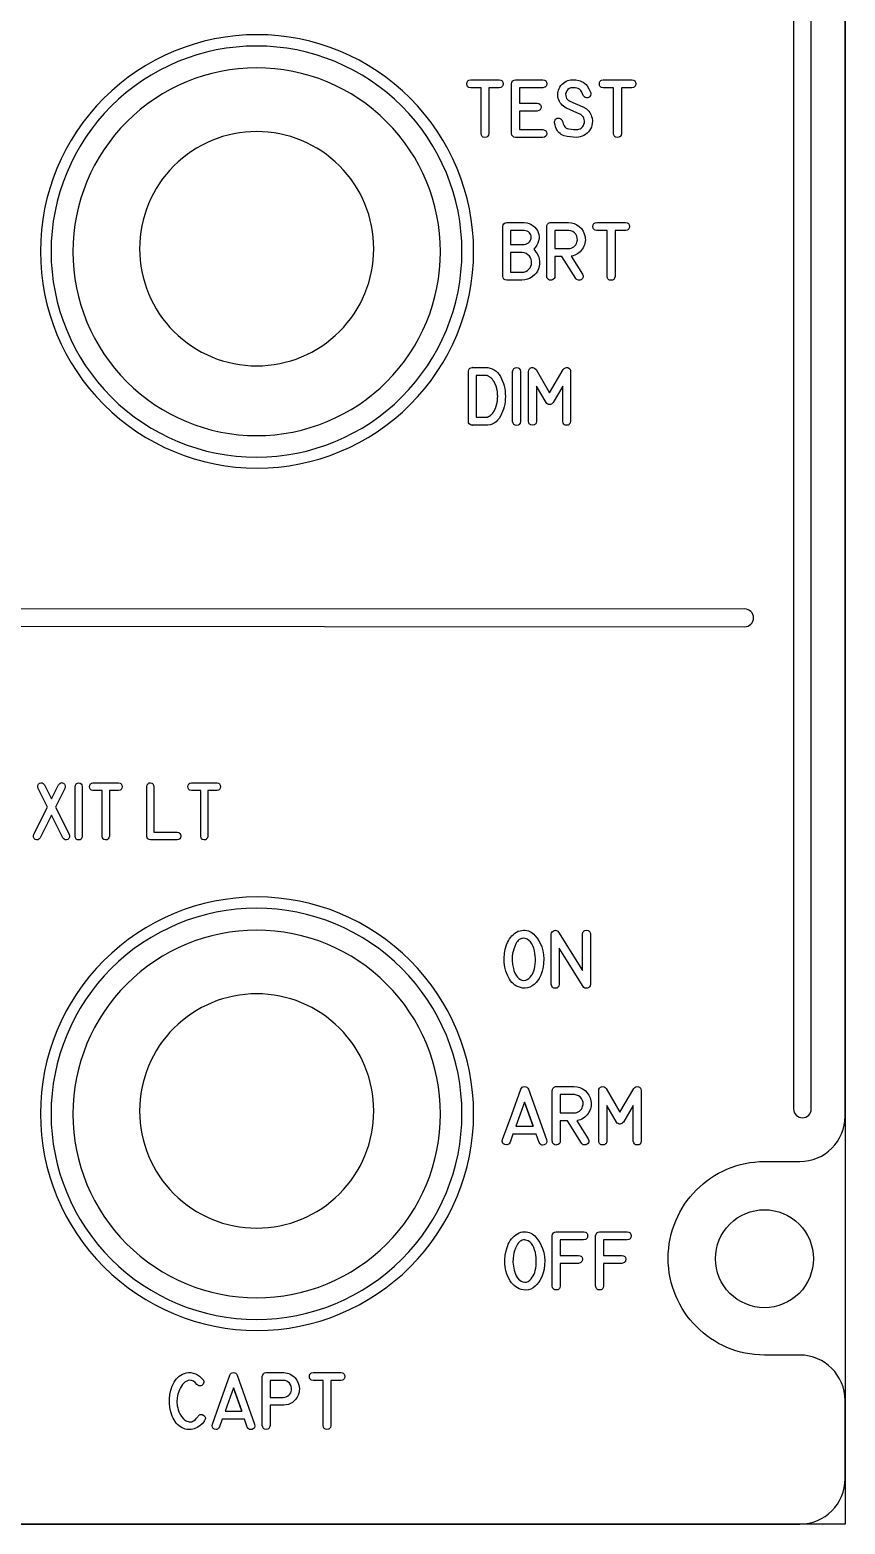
# Model space of a CAD drawing. Extents: x 27 to 704, y 10 to 614.
# Drawn here: x 484.8 to 526.3, y 9.6 to 85.5 of the extents above; entities that cross this region are included whole.
import ezdxf

# ---------------------------------------------------------------- set-up
doc = ezdxf.new("R2010")
doc.units = 0
for name, color, linetype in [('_BACKPANEL', 5, 'CONTINUOUS'), ('_ENGRAVING', 105, 'CONTINUOUS'), ('_TOPLAYER', 1, 'CONTINUOUS')]:
    doc.layers.add(name, color=color, linetype=linetype)

msp = doc.modelspace()

# ---------------------------------------------------------------- linework, layer by layer
at = {"layer": '_BACKPANEL'}
msp.add_lwpolyline([(526.256, 141.41), (526.256, 136.704), (526.256, 127.292), (526.256, 117.879), (526.256, 19.048), (526.256, 9.635), (203.984, 9.635), (203.984, 19.048), (203.984, 117.879), (203.984, 127.292), (203.984, 136.704), (203.984, 141.41)], close=True, dxfattribs=at)
for points in [[(496.356, 80.357, 0.414214), (490.406, 74.407, 0.414214), (496.356, 68.457, 0.414214), (502.306, 74.407, 0.414214)], [(496.356, 36.567, 0.414214), (490.406, 30.617, 0.414214), (496.356, 24.667, 0.414214), (502.306, 30.617, 0.414214)], [(522.157, 20.625, -0.414214), (519.669, 23.113, -0.414214), (522.157, 25.601, -0.414214), (524.645, 23.113, -0.414214)]]:
    msp.add_lwpolyline(points, format="xyb", close=True, dxfattribs=at)
at = {"layer": '_ENGRAVING'}
for points in [[(523.638, 120.21), (523.638, 30.72), (523.647, 30.629), (523.673, 30.545), (523.715, 30.468), (523.77, 30.402), (523.837, 30.347), (523.913, 30.306), (523.997, 30.28), (524.088, 30.27), (524.089, 30.27), (524.18, 30.28), (524.264, 30.306), (524.34, 30.347), (524.406, 30.402), (524.461, 30.469), (524.503, 30.545), (524.529, 30.629), (524.538, 30.72), (524.538, 120.21)], [(408.716, 55.251), (454.134, 55.247), (499.804, 55.224), (521.153, 55.21), (521.244, 55.219), (521.328, 55.245), (521.405, 55.287), (521.471, 55.342), (521.526, 55.409), (521.567, 55.485), (521.593, 55.57), (521.602, 55.661), (521.593, 55.751), (521.567, 55.835), (521.525, 55.912), (521.471, 55.978), (521.404, 56.033), (521.328, 56.074), (521.244, 56.101), (521.153, 56.11), (388.122, 56.106)]]:
    msp.add_lwpolyline(points, dxfattribs=at)
for points in [[(496.373, 85.276, 0.414214), (485.366, 74.27, 0.414214), (496.373, 63.263, 0.414214), (507.379, 74.27, 0.414214)], [(496.345, 84.701, 0.414214), (485.904, 74.259, 0.414214), (496.345, 63.818, 0.414214), (506.787, 74.259, 0.414214)], [(496.373, 41.485, 0.414214), (485.366, 30.479, 0.414214), (496.373, 19.473, 0.414214), (507.379, 30.479, 0.414214)], [(496.345, 40.91, 0.414214), (485.904, 30.469, 0.414214), (496.345, 20.027, 0.414214), (506.787, 30.469, 0.414214)]]:
    msp.add_lwpolyline(points, format="xyb", close=True, dxfattribs=at)
for points in [[(507.755, 80.256), (507.755, 82.58), (507.23, 82.58), (507.143, 82.599), (507.108, 82.616), (507.08, 82.638), (507.058, 82.666), (507.043, 82.699), (507.031, 82.781), (507.043, 82.863), (507.059, 82.896), (507.081, 82.924), (507.109, 82.947), (507.143, 82.964), (507.23, 82.983), (508.681, 82.983), (508.767, 82.965), (508.801, 82.947), (508.829, 82.925), (508.851, 82.897), (508.866, 82.864), (508.879, 82.781), (508.867, 82.698), (508.851, 82.665), (508.83, 82.638), (508.802, 82.615), (508.768, 82.598), (508.681, 82.58), (508.158, 82.58), (508.158, 80.256), (508.132, 80.168), (508.088, 80.105), (508.06, 80.083), (508.027, 80.067), (507.947, 80.056), (507.868, 80.07), (507.836, 80.086), (507.81, 80.108), (507.788, 80.136), (507.772, 80.17)], [(510.892, 82.584), (509.707, 82.584), (509.707, 81.803), (510.61, 81.803), (510.699, 81.779), (510.762, 81.737), (510.784, 81.709), (510.8, 81.677), (510.812, 81.599), (510.8, 81.521), (510.784, 81.489), (510.762, 81.462), (510.698, 81.42), (510.61, 81.397), (509.707, 81.397), (509.707, 80.458), (510.892, 80.458), (510.98, 80.434), (511.043, 80.392), (511.065, 80.365), (511.081, 80.333), (511.093, 80.256), (511.081, 80.179), (511.065, 80.148), (511.043, 80.12), (510.98, 80.079), (510.892, 80.056), (509.508, 80.056), (509.429, 80.077), (509.368, 80.118), (509.327, 80.179), (509.305, 80.259), (509.305, 82.783), (509.328, 82.866), (509.37, 82.927), (509.43, 82.966), (509.508, 82.983), (510.892, 82.983), (510.98, 82.965), (511.015, 82.948), (511.043, 82.925), (511.065, 82.897), (511.08, 82.864), (511.093, 82.782), (511.08, 82.701), (511.064, 82.668), (511.042, 82.64), (511.014, 82.618), (510.979, 82.602)], [(512.929, 81.614), (512.951, 81.604), (512.977, 81.591), (513, 81.578), (513.022, 81.565), (513.046, 81.551), (513.113, 81.502), (513.174, 81.449), (513.228, 81.392), (513.275, 81.33), (513.315, 81.263), (513.349, 81.192), (513.376, 81.116), (513.396, 81.037), (513.412, 80.906), (513.407, 80.772), (513.39, 80.677), (513.362, 80.585), (513.322, 80.497), (513.271, 80.413), (513.21, 80.335), (513.143, 80.266), (513.068, 80.207), (512.986, 80.158), (512.893, 80.115), (512.798, 80.085), (512.702, 80.066), (512.604, 80.06), (512.44, 80.066), (512.28, 80.082), (512.124, 80.108), (511.971, 80.145), (511.898, 80.171), (511.831, 80.206), (511.769, 80.249), (511.713, 80.302), (511.661, 80.363), (511.616, 80.433), (511.576, 80.513), (511.541, 80.601), (511.515, 80.698), (511.495, 80.798), (511.49, 80.848), (511.497, 80.895), (511.515, 80.939), (511.546, 80.979), (511.584, 81.013), (511.627, 81.034), (511.674, 81.043), (511.725, 81.039), (511.777, 81.022), (511.821, 80.993), (511.856, 80.952), (511.882, 80.899), (511.887, 80.886), (511.927, 80.747), (511.981, 80.639), (512.012, 80.596), (512.047, 80.562), (512.085, 80.535), (512.126, 80.516), (512.22, 80.49), (512.33, 80.473), (512.457, 80.463), (512.601, 80.462), (512.669, 80.466), (512.73, 80.478), (512.787, 80.499), (512.837, 80.528), (512.883, 80.565), (512.923, 80.61), (512.957, 80.663), (512.986, 80.725), (513.004, 80.784), (513.012, 80.844), (513.011, 80.906), (513, 80.969), (512.98, 81.029), (512.953, 81.085), (512.918, 81.135), (512.876, 81.179), (512.828, 81.214), (512.767, 81.247), (512.105, 81.537), (512.084, 81.548), (512.007, 81.593), (511.937, 81.643), (511.875, 81.697), (511.821, 81.756), (511.774, 81.819), (511.735, 81.887), (511.704, 81.959), (511.681, 82.036), (511.662, 82.126), (511.653, 82.214), (511.655, 82.299), (511.666, 82.383), (511.688, 82.464), (511.72, 82.542), (511.762, 82.618), (511.814, 82.692), (511.874, 82.761), (511.938, 82.82), (512.007, 82.87), (512.08, 82.91), (512.157, 82.942), (512.239, 82.965), (512.326, 82.979), (512.417, 82.983), (512.574, 82.979), (512.723, 82.951), (512.795, 82.933), (512.867, 82.905), (512.952, 82.859), (513.026, 82.805), (513.09, 82.743), (513.143, 82.673), (513.234, 82.52), (513.316, 82.354), (513.329, 82.317), (513.333, 82.25), (513.314, 82.19), (513.279, 82.136), (513.249, 82.11), (513.211, 82.088), (513.171, 82.076), (513.129, 82.072), (513.086, 82.078), (513.044, 82.093), (513.007, 82.117), (512.976, 82.15), (512.95, 82.193), (512.871, 82.362), (512.82, 82.441), (512.753, 82.506), (512.692, 82.539), (512.627, 82.563), (512.534, 82.579), (512.403, 82.583), (512.312, 82.572), (512.234, 82.54), (512.166, 82.489), (512.11, 82.417), (512.081, 82.364), (512.062, 82.307), (512.055, 82.247), (512.058, 82.184), (512.075, 82.109), (512.105, 82.043), (512.149, 81.986), (512.207, 81.938), (512.22, 81.929), (512.235, 81.92), (512.251, 81.913), (512.268, 81.906)], [(514.491, 80.256), (514.491, 82.58), (513.966, 82.58), (513.879, 82.599), (513.844, 82.616), (513.816, 82.638), (513.795, 82.666), (513.779, 82.699), (513.767, 82.781), (513.78, 82.863), (513.795, 82.896), (513.817, 82.924), (513.845, 82.947), (513.879, 82.964), (513.966, 82.983), (515.417, 82.983), (515.503, 82.965), (515.537, 82.947), (515.565, 82.925), (515.587, 82.897), (515.602, 82.864), (515.615, 82.781), (515.603, 82.698), (515.587, 82.665), (515.566, 82.638), (515.538, 82.615), (515.504, 82.598), (515.417, 82.58), (514.894, 82.58), (514.894, 80.256), (514.868, 80.168), (514.825, 80.105), (514.796, 80.083), (514.763, 80.067), (514.683, 80.056), (514.604, 80.07), (514.573, 80.086), (514.546, 80.108), (514.524, 80.136), (514.508, 80.17)], [(509.948, 75.738), (510.079, 75.719), (510.199, 75.685), (510.308, 75.637), (510.406, 75.573), (510.492, 75.498), (510.563, 75.417), (510.62, 75.328), (510.663, 75.231), (510.691, 75.13), (510.704, 75.025), (510.701, 74.917), (510.683, 74.805), (510.647, 74.695), (510.593, 74.589), (510.521, 74.487), (510.43, 74.391), (510.53, 74.272), (510.609, 74.149), (510.667, 74.021), (510.705, 73.889), (510.723, 73.756), (510.724, 73.628), (510.706, 73.504), (510.671, 73.385), (510.619, 73.272), (510.551, 73.168), (510.466, 73.073), (510.365, 72.987), (510.25, 72.914), (510.121, 72.859), (509.98, 72.822), (509.825, 72.802), (509.82, 72.802), (509.058, 72.802), (508.979, 72.824), (508.919, 72.864), (508.877, 72.924), (508.854, 73.002), (508.854, 75.534), (508.876, 75.614), (508.917, 75.674), (508.978, 75.716), (509.058, 75.738)], [(509.948, 75.331), (509.26, 75.331), (509.26, 74.624), (509.952, 74.624), (510.036, 74.639), (510.107, 74.666), (510.168, 74.703), (510.217, 74.752), (510.255, 74.808), (510.281, 74.866), (510.297, 74.926), (510.301, 74.988), (510.295, 75.049), (510.278, 75.108), (510.249, 75.164), (510.21, 75.217), (510.161, 75.263), (510.1, 75.297), (510.029, 75.32)], [(512.911, 73.113), (512.942, 73.036), (512.944, 72.964), (512.916, 72.899), (512.859, 72.841), (512.824, 72.821), (512.785, 72.808), (512.744, 72.804), (512.701, 72.808), (512.659, 72.819), (512.623, 72.838), (512.594, 72.864), (512.57, 72.897), (511.863, 74.014), (511.505, 74.014), (511.505, 73.004), (511.498, 72.946), (511.476, 72.897), (511.441, 72.856), (511.392, 72.825), (511.336, 72.805), (511.282, 72.802), (511.23, 72.816), (511.179, 72.845), (511.145, 72.877), (511.12, 72.914), (511.105, 72.957), (511.101, 73.004), (511.101, 75.537), (511.104, 75.577), (511.115, 75.614), (511.133, 75.648), (511.159, 75.679), (511.189, 75.705), (511.223, 75.723), (511.261, 75.734), (511.301, 75.738), (512.191, 75.738), (512.347, 75.725), (512.491, 75.687), (512.625, 75.623), (512.749, 75.534), (512.856, 75.425), (512.941, 75.302), (513.003, 75.166), (513.043, 75.015), (513.054, 74.932), (513.056, 74.85), (513.051, 74.769), (513.037, 74.69), (513.015, 74.611), (512.985, 74.535), (512.947, 74.459), (512.9, 74.386), (512.847, 74.316), (512.79, 74.253), (512.729, 74.198), (512.664, 74.15), (512.595, 74.109), (512.521, 74.075), (512.444, 74.049), (512.362, 74.029), (512.335, 74.025)], [(512.191, 74.416), (512.263, 74.422), (512.332, 74.439), (512.398, 74.466), (512.462, 74.505), (512.518, 74.553), (512.565, 74.608), (512.602, 74.669), (512.629, 74.737), (512.65, 74.845), (512.647, 74.948), (512.619, 75.045), (512.567, 75.137), (512.496, 75.216), (512.414, 75.275), (512.319, 75.314), (512.211, 75.334), (511.505, 75.334), (511.505, 74.416)], [(514.164, 73.003), (514.164, 75.334), (513.638, 75.334), (513.55, 75.352), (513.515, 75.369), (513.487, 75.392), (513.465, 75.42), (513.45, 75.453), (513.438, 75.535), (513.45, 75.617), (513.466, 75.651), (513.488, 75.679), (513.516, 75.701), (513.55, 75.719), (513.638, 75.738), (515.093, 75.738), (515.179, 75.719), (515.213, 75.702), (515.241, 75.679), (515.263, 75.651), (515.278, 75.618), (515.291, 75.535), (515.279, 75.452), (515.264, 75.419), (515.242, 75.391), (515.214, 75.369), (515.18, 75.352), (515.093, 75.334), (514.568, 75.334), (514.568, 73.003), (514.542, 72.914), (514.499, 72.851), (514.47, 72.829), (514.437, 72.814), (514.357, 72.802), (514.278, 72.816), (514.246, 72.832), (514.219, 72.854), (514.198, 72.882), (514.181, 72.916)], [(509.82, 73.208), (509.935, 73.222), (510.035, 73.252), (510.121, 73.3), (510.192, 73.366), (510.248, 73.441), (510.289, 73.521), (510.314, 73.605), (510.324, 73.693), (510.319, 73.782), (510.298, 73.868), (510.261, 73.951), (510.209, 74.031), (510.141, 74.102), (510.056, 74.157), (509.955, 74.197), (509.838, 74.221), (509.26, 74.221), (509.26, 73.208)], [(507.311, 68.375), (507.986, 68.375), (508.108, 68.368), (508.222, 68.346), (508.328, 68.31), (508.426, 68.26), (508.517, 68.196), (508.599, 68.117), (508.674, 68.024), (508.74, 67.916), (508.799, 67.8), (508.85, 67.681), (508.893, 67.559), (508.928, 67.435), (508.956, 67.307), (508.976, 67.177), (508.987, 67.043), (508.991, 66.907), (508.987, 66.771), (508.975, 66.638), (508.956, 66.507), (508.928, 66.38), (508.893, 66.255), (508.85, 66.133), (508.799, 66.014), (508.74, 65.898), (508.673, 65.791), (508.598, 65.698), (508.516, 65.619), (508.426, 65.554), (508.328, 65.504), (508.222, 65.468), (508.108, 65.447), (507.986, 65.44), (507.311, 65.44), (507.314, 65.44), (507.311, 65.44), (507.26, 65.448), (507.195, 65.474), (507.148, 65.515), (507.121, 65.571), (507.112, 65.643), (507.111, 65.643), (507.112, 68.174), (507.111, 68.186), (507.128, 68.259), (507.173, 68.32), (507.237, 68.361), (507.313, 68.375)], [(509.764, 65.637), (509.739, 65.549), (509.697, 65.486), (509.669, 65.464), (509.637, 65.448), (509.56, 65.436), (509.482, 65.449), (509.45, 65.465), (509.422, 65.487), (509.381, 65.549), (509.357, 65.637), (509.357, 68.171), (509.381, 68.26), (509.422, 68.323), (509.45, 68.345), (509.482, 68.361), (509.56, 68.374), (509.637, 68.362), (509.669, 68.346), (509.697, 68.324), (509.739, 68.26), (509.764, 68.171)], [(512.308, 65.64), (512.283, 65.552), (512.241, 65.49), (512.214, 65.468), (512.182, 65.452), (512.105, 65.44), (512.028, 65.453), (511.996, 65.469), (511.969, 65.491), (511.928, 65.553), (511.904, 65.64), (511.904, 67.43), (511.412, 66.589), (511.372, 66.547), (511.329, 66.517), (511.284, 66.498), (511.237, 66.49), (511.189, 66.495), (511.145, 66.513), (511.103, 66.544), (511.064, 66.589), (510.575, 67.426), (510.576, 65.64), (510.555, 65.553), (510.537, 65.519), (510.513, 65.491), (510.485, 65.469), (510.451, 65.454), (510.369, 65.442), (510.288, 65.454), (510.255, 65.47), (510.228, 65.492), (510.205, 65.52), (510.189, 65.554), (510.171, 65.64), (510.171, 68.171), (510.184, 68.246), (510.213, 68.303), (510.257, 68.344), (510.316, 68.369), (510.38, 68.375), (510.44, 68.362), (510.496, 68.329), (510.548, 68.278), (511.237, 67.092), (511.934, 68.278), (511.985, 68.329), (512.041, 68.362), (512.1, 68.375), (512.164, 68.368), (512.222, 68.343), (512.265, 68.302), (512.294, 68.245), (512.308, 68.171)], [(507.986, 65.844), (507.992, 65.844), (507.999, 65.844), (508.004, 65.844), (508.011, 65.845), (508.017, 65.846), (508.025, 65.847), (508.031, 65.847), (508.038, 65.848), (508.044, 65.849), (508.051, 65.849), (508.062, 65.852), (508.068, 65.854), (508.075, 65.858), (508.082, 65.859), (508.09, 65.861), (508.095, 65.862), (508.103, 65.865), (508.115, 65.871), (508.13, 65.877), (508.136, 65.879), (508.143, 65.882), (508.154, 65.89), (508.168, 65.897), (508.174, 65.9), (508.181, 65.905), (508.194, 65.914), (508.201, 65.918), (508.209, 65.923), (508.214, 65.927), (508.222, 65.933), (508.227, 65.936), (508.234, 65.941), (508.249, 65.953), (508.26, 65.964), (508.266, 65.97), (508.273, 65.977), (508.279, 65.983), (508.286, 65.99), (508.299, 66.001), (508.305, 66.007), (508.312, 66.014), (508.318, 66.021), (508.325, 66.029), (508.336, 66.043), (508.349, 66.059), (508.361, 66.074), (508.366, 66.082), (508.373, 66.09), (508.378, 66.099), (508.385, 66.107), (508.39, 66.117), (508.396, 66.126), (508.408, 66.143), (508.413, 66.153), (508.419, 66.162), (508.424, 66.171), (508.431, 66.181), (508.439, 66.199), (508.444, 66.209), (508.451, 66.221), (508.456, 66.23), (508.462, 66.241), (508.466, 66.251), (508.471, 66.262), (508.481, 66.284), (508.491, 66.307), (508.495, 66.317), (508.5, 66.33), (508.503, 66.341), (508.508, 66.354), (508.515, 66.377), (508.519, 66.388), (508.524, 66.401), (508.531, 66.426), (508.54, 66.45), (508.542, 66.462), (508.545, 66.476), (508.548, 66.488), (508.553, 66.502), (508.555, 66.512), (508.558, 66.526), (508.563, 66.553), (508.565, 66.565), (508.568, 66.579), (508.57, 66.591), (508.573, 66.605), (508.577, 66.632), (508.579, 66.645), (508.583, 66.659), (508.586, 66.687), (508.586, 66.699), (508.588, 66.714), (508.591, 66.741), (508.593, 66.768), (508.594, 66.797), (508.596, 66.824), (508.596, 66.838), (508.598, 66.853), (508.599, 66.865), (508.6, 66.88), (508.6, 66.893), (508.6, 66.907), (508.6, 66.921), (508.6, 66.934), (508.599, 66.948), (508.598, 66.963), (508.598, 66.976), (508.598, 66.99), (508.596, 67.019), (508.594, 67.045), (508.591, 67.075), (508.59, 67.101), (508.587, 67.128), (508.585, 67.141), (508.584, 67.155), (508.578, 67.182), (508.576, 67.195), (508.574, 67.208), (508.57, 67.235), (508.565, 67.263), (508.558, 67.289), (508.554, 67.313), (508.55, 67.325), (508.547, 67.339), (508.543, 67.351), (508.54, 67.364), (508.533, 67.389), (508.525, 67.413), (508.52, 67.424), (508.517, 67.436), (508.508, 67.461), (508.5, 67.483), (508.495, 67.494), (508.491, 67.506), (508.485, 67.516), (508.481, 67.528), (508.471, 67.549), (508.462, 67.569), (508.452, 67.591), (508.447, 67.6), (508.442, 67.61), (508.431, 67.63), (508.419, 67.648), (508.413, 67.658), (508.408, 67.667), (508.396, 67.684), (508.391, 67.693), (508.386, 67.701), (508.362, 67.734), (508.339, 67.766), (508.313, 67.794), (508.287, 67.822), (508.263, 67.846), (508.236, 67.868), (508.209, 67.889), (508.181, 67.908), (508.156, 67.923), (508.13, 67.936), (508.103, 67.946), (508.075, 67.956), (508.062, 67.96), (508.051, 67.965), (508.025, 67.969), (507.999, 67.971), (507.992, 67.971), (507.986, 67.971), (507.513, 67.971), (507.513, 65.844)], [(485.027, 44.679), (485.72, 46.052), (485.247, 46.989), (485.226, 47.075), (485.231, 47.149), (485.262, 47.211), (485.318, 47.26), (485.385, 47.287), (485.417, 47.289), (485.449, 47.284), (485.508, 47.249), (485.564, 47.183), (485.925, 46.461), (486.289, 47.183), (486.345, 47.249), (486.404, 47.284), (486.435, 47.29), (486.467, 47.288), (486.534, 47.261), (486.59, 47.212), (486.62, 47.15), (486.625, 47.075), (486.605, 46.987), (486.134, 46.052), (486.826, 44.679), (486.847, 44.592), (486.842, 44.518), (486.811, 44.456), (486.754, 44.407), (486.686, 44.379), (486.654, 44.378), (486.623, 44.384), (486.565, 44.419), (486.512, 44.487), (485.925, 45.643), (485.345, 44.487), (485.287, 44.421), (485.227, 44.386), (485.195, 44.38), (485.163, 44.382), (485.096, 44.409), (485.04, 44.457), (485.01, 44.518), (485.005, 44.592)], [(487.493, 44.577), (487.471, 44.49), (487.434, 44.428), (487.38, 44.39), (487.311, 44.378), (487.241, 44.391), (487.188, 44.428), (487.151, 44.491), (487.129, 44.577), (487.129, 47.084), (487.151, 47.171), (487.188, 47.234), (487.241, 47.271), (487.311, 47.284), (487.38, 47.272), (487.434, 47.234), (487.471, 47.172), (487.493, 47.084)], [(488.507, 44.58), (488.507, 46.885), (488.036, 46.885), (487.958, 46.903), (487.927, 46.92), (487.902, 46.943), (487.869, 47.003), (487.858, 47.084), (487.869, 47.166), (487.903, 47.226), (487.958, 47.266), (488.036, 47.285), (489.337, 47.285), (489.414, 47.266), (489.445, 47.249), (489.469, 47.227), (489.503, 47.166), (489.514, 47.084), (489.503, 47.002), (489.47, 46.942), (489.445, 46.92), (489.415, 46.903), (489.337, 46.885), (488.868, 46.885), (488.868, 44.58), (488.845, 44.492), (488.806, 44.43), (488.78, 44.408), (488.751, 44.393), (488.679, 44.382), (488.608, 44.395), (488.58, 44.411), (488.556, 44.433), (488.522, 44.494)], [(490.953, 44.38), (490.883, 44.397), (490.829, 44.435), (490.792, 44.495), (490.771, 44.577), (490.771, 47.084), (490.793, 47.173), (490.832, 47.236), (490.857, 47.258), (490.887, 47.273), (490.958, 47.284), (491.029, 47.27), (491.058, 47.254), (491.082, 47.232), (491.116, 47.17), (491.133, 47.084), (491.133, 44.776), (492.315, 44.777), (492.395, 44.756), (492.451, 44.715), (492.484, 44.654), (492.495, 44.574), (492.483, 44.494), (492.449, 44.435), (492.392, 44.397), (492.314, 44.38)], [(493.509, 44.58), (493.509, 46.885), (493.039, 46.885), (492.96, 46.903), (492.93, 46.92), (492.904, 46.943), (492.871, 47.003), (492.86, 47.084), (492.872, 47.166), (492.905, 47.226), (492.961, 47.266), (493.039, 47.285), (494.339, 47.285), (494.417, 47.266), (494.447, 47.249), (494.472, 47.227), (494.505, 47.166), (494.517, 47.084), (494.506, 47.002), (494.473, 46.942), (494.448, 46.92), (494.417, 46.903), (494.339, 46.885), (493.87, 46.885), (493.87, 44.58), (493.847, 44.492), (493.808, 44.43), (493.783, 44.408), (493.753, 44.393), (493.681, 44.382), (493.611, 44.395), (493.582, 44.411), (493.558, 44.433), (493.525, 44.494)], [(510.837, 38.949), (510.892, 38.748), (510.928, 38.543), (510.942, 38.335), (510.937, 38.122), (510.91, 37.913), (510.862, 37.712), (510.792, 37.521), (510.701, 37.34), (510.631, 37.234), (510.55, 37.136), (510.457, 37.047), (510.352, 36.966), (510.238, 36.901), (510.119, 36.862), (509.994, 36.847), (509.863, 36.858), (509.757, 36.882), (509.658, 36.915), (509.565, 36.957), (509.478, 37.01), (509.398, 37.071), (509.324, 37.142), (509.256, 37.222), (509.195, 37.312), (509.092, 37.507), (509.013, 37.712), (508.959, 37.928), (508.93, 38.155), (508.925, 38.385), (508.944, 38.613), (508.988, 38.837), (509.055, 39.059), (509.098, 39.165), (509.146, 39.264), (509.201, 39.355), (509.261, 39.439), (509.328, 39.515), (509.4, 39.584), (509.478, 39.645), (509.562, 39.699), (509.648, 39.742), (509.736, 39.772), (509.826, 39.79), (509.917, 39.797), (510.004, 39.792), (510.086, 39.78), (510.165, 39.759), (510.239, 39.73), (510.309, 39.692), (510.375, 39.646), (510.437, 39.592), (510.496, 39.53), (510.601, 39.393), (510.693, 39.251), (510.772, 39.103)], [(513.309, 37.049), (513.3, 36.98), (513.273, 36.926), (513.227, 36.884), (513.163, 36.857), (513.094, 36.847), (513.034, 36.858), (512.981, 36.89), (512.937, 36.943), (511.728, 38.88), (511.728, 37.049), (511.704, 36.961), (511.662, 36.898), (511.634, 36.876), (511.602, 36.86), (511.525, 36.848), (511.448, 36.86), (511.416, 36.876), (511.388, 36.898), (511.347, 36.961), (511.323, 37.049), (511.323, 39.589), (511.34, 39.658), (511.372, 39.713), (511.417, 39.756), (511.476, 39.786), (511.539, 39.799), (511.597, 39.788), (511.649, 39.754), (511.695, 39.697), (512.904, 37.757), (512.904, 39.589), (512.927, 39.679), (512.946, 39.714), (512.97, 39.743), (512.998, 39.765), (513.032, 39.781), (513.113, 39.793), (513.193, 39.779), (513.226, 39.763), (513.253, 39.741), (513.275, 39.712), (513.292, 39.678), (513.309, 39.589)], [(509.929, 39.388), (509.865, 39.384), (509.805, 39.37), (509.748, 39.348), (509.696, 39.317), (509.648, 39.277), (509.604, 39.228), (509.564, 39.17), (509.528, 39.103), (509.417, 38.839), (509.381, 38.723), (509.356, 38.617), (509.338, 38.455), (509.336, 38.262), (509.355, 38.054), (509.397, 37.85), (509.427, 37.75), (509.463, 37.656), (509.506, 37.567), (509.556, 37.483), (509.614, 37.408), (509.679, 37.347), (509.753, 37.3), (509.835, 37.266), (509.933, 37.248), (510.023, 37.255), (510.106, 37.287), (510.183, 37.346), (510.251, 37.419), (510.311, 37.494), (510.362, 37.571), (510.404, 37.65), (510.439, 37.74), (510.468, 37.842), (510.491, 37.957), (510.508, 38.085), (510.518, 38.219), (510.519, 38.354), (510.511, 38.488), (510.495, 38.622), (510.47, 38.753), (510.434, 38.877), (510.389, 38.995), (510.335, 39.105), (510.269, 39.203), (510.19, 39.281), (510.099, 39.34), (509.995, 39.379)], [(508.849, 29.168), (509.313, 30.445), (509.779, 31.722), (509.809, 31.78), (509.85, 31.821), (509.904, 31.847), (509.969, 31.856), (510.034, 31.848), (510.088, 31.823), (510.13, 31.781), (510.16, 31.722), (511.089, 29.161), (511.097, 29.067), (511.079, 28.992), (511.06, 28.962), (511.035, 28.936), (510.964, 28.897), (510.885, 28.882), (510.849, 28.886), (510.815, 28.898), (510.755, 28.943), (510.705, 29.019), (510.556, 29.433), (509.375, 29.433), (509.23, 29.029), (509.178, 28.953), (509.149, 28.926), (509.117, 28.907), (509.083, 28.896), (509.047, 28.893), (508.966, 28.909), (508.895, 28.949), (508.869, 28.975), (508.851, 29.005), (508.84, 29.04), (508.836, 29.078)], [(513.204, 29.203), (513.236, 29.124), (513.238, 29.052), (513.21, 28.986), (513.152, 28.927), (513.116, 28.907), (513.077, 28.894), (513.036, 28.89), (512.992, 28.894), (512.95, 28.905), (512.913, 28.924), (512.883, 28.95), (512.859, 28.984), (512.145, 30.112), (511.783, 30.112), (511.783, 29.092), (511.776, 29.034), (511.754, 28.984), (511.718, 28.943), (511.668, 28.911), (511.612, 28.891), (511.557, 28.888), (511.505, 28.901), (511.454, 28.932), (511.419, 28.964), (511.394, 29.001), (511.379, 29.044), (511.374, 29.092), (511.374, 31.653), (511.378, 31.693), (511.389, 31.731), (511.407, 31.765), (511.433, 31.796), (511.464, 31.822), (511.498, 31.841), (511.536, 31.852), (511.577, 31.856), (512.477, 31.856), (512.634, 31.843), (512.78, 31.804), (512.916, 31.739), (513.04, 31.649), (513.149, 31.539), (513.234, 31.415), (513.297, 31.277), (513.337, 31.125), (513.349, 31.041), (513.351, 30.958), (513.346, 30.876), (513.332, 30.796), (513.31, 30.717), (513.279, 30.639), (513.24, 30.563), (513.193, 30.488), (513.14, 30.418), (513.082, 30.355), (513.021, 30.299), (512.955, 30.25), (512.885, 30.209), (512.81, 30.175), (512.732, 30.148), (512.649, 30.128), (512.622, 30.124)], [(512.477, 30.52), (512.549, 30.525), (512.619, 30.542), (512.686, 30.57), (512.75, 30.609), (512.807, 30.658), (512.855, 30.713), (512.892, 30.775), (512.919, 30.844), (512.94, 30.953), (512.937, 31.057), (512.909, 31.155), (512.856, 31.248), (512.785, 31.328), (512.701, 31.388), (512.605, 31.427), (512.497, 31.447), (511.783, 31.447), (511.783, 30.52)], [(515.896, 29.091), (515.872, 29.002), (515.829, 28.939), (515.801, 28.917), (515.769, 28.901), (515.691, 28.889), (515.614, 28.902), (515.581, 28.918), (515.554, 28.94), (515.512, 29.003), (515.488, 29.091), (515.488, 30.901), (514.991, 30.05), (514.95, 30.008), (514.906, 29.977), (514.861, 29.958), (514.813, 29.95), (514.766, 29.955), (514.721, 29.973), (514.678, 30.005), (514.639, 30.05), (514.145, 30.896), (514.146, 29.091), (514.124, 29.003), (514.106, 28.968), (514.082, 28.94), (514.053, 28.918), (514.02, 28.903), (513.937, 28.89), (513.854, 28.903), (513.821, 28.919), (513.793, 28.941), (513.771, 28.969), (513.754, 29.003), (513.736, 29.091), (513.736, 31.65), (513.749, 31.725), (513.778, 31.783), (513.823, 31.824), (513.882, 31.849), (513.947, 31.855), (514.008, 31.842), (514.065, 31.809), (514.117, 31.757), (514.814, 30.559), (515.518, 31.757), (515.57, 31.809), (515.626, 31.842), (515.686, 31.855), (515.751, 31.848), (515.81, 31.823), (515.853, 31.782), (515.882, 31.724), (515.896, 31.65)], [(510.408, 29.84), (509.967, 31.057), (509.524, 29.84)], [(509.967, 31.057), (510.408, 29.84)], [(510.882, 23.63), (510.938, 23.428), (510.974, 23.222), (510.989, 23.013), (510.983, 22.8), (510.956, 22.589), (510.907, 22.389), (510.838, 22.197), (510.747, 22.015), (510.677, 21.909), (510.595, 21.811), (510.501, 21.721), (510.396, 21.64), (510.282, 21.575), (510.162, 21.535), (510.037, 21.521), (509.906, 21.531), (509.799, 21.555), (509.7, 21.589), (509.606, 21.631), (509.52, 21.684), (509.439, 21.745), (509.365, 21.817), (509.297, 21.897), (509.236, 21.987), (509.132, 22.182), (509.053, 22.388), (508.999, 22.605), (508.97, 22.832), (508.965, 23.063), (508.984, 23.292), (509.028, 23.517), (509.095, 23.739), (509.138, 23.846), (509.187, 23.945), (509.242, 24.036), (509.302, 24.12), (509.369, 24.197), (509.441, 24.266), (509.52, 24.327), (509.604, 24.381), (509.69, 24.424), (509.778, 24.455), (509.868, 24.473), (509.96, 24.479), (510.047, 24.475), (510.13, 24.463), (510.208, 24.442), (510.283, 24.413), (510.353, 24.375), (510.42, 24.329), (510.482, 24.274), (510.54, 24.212), (510.646, 24.075), (510.738, 23.932), (510.817, 23.784)], [(511.37, 21.729), (511.37, 24.275), (511.393, 24.359), (511.434, 24.421), (511.495, 24.461), (511.575, 24.479), (512.972, 24.479), (513.06, 24.461), (513.094, 24.443), (513.122, 24.42), (513.144, 24.392), (513.16, 24.359), (513.172, 24.275), (513.16, 24.192), (513.144, 24.159), (513.122, 24.131), (513.093, 24.108), (513.058, 24.091), (512.969, 24.074), (511.776, 24.074), (511.776, 23.285), (512.706, 23.285), (512.794, 23.267), (512.828, 23.25), (512.856, 23.229), (512.879, 23.202), (512.895, 23.17), (512.908, 23.09), (512.897, 23.009), (512.881, 22.976), (512.859, 22.947), (512.831, 22.923), (512.796, 22.904), (512.706, 22.879), (511.776, 22.879), (511.776, 21.729), (511.758, 21.642), (511.741, 21.607), (511.72, 21.579), (511.692, 21.557), (511.66, 21.541), (511.58, 21.527), (511.499, 21.539), (511.466, 21.554), (511.437, 21.576), (511.413, 21.605), (511.394, 21.64)], [(513.576, 21.729), (513.576, 24.275), (513.599, 24.359), (513.641, 24.421), (513.701, 24.461), (513.781, 24.479), (515.178, 24.479), (515.266, 24.461), (515.3, 24.443), (515.329, 24.42), (515.351, 24.392), (515.366, 24.359), (515.379, 24.275), (515.366, 24.192), (515.35, 24.159), (515.328, 24.131), (515.299, 24.108), (515.264, 24.091), (515.175, 24.074), (513.982, 24.074), (513.982, 23.285), (514.913, 23.285), (515, 23.267), (515.034, 23.25), (515.063, 23.229), (515.085, 23.202), (515.101, 23.17), (515.115, 23.09), (515.103, 23.009), (515.088, 22.976), (515.066, 22.947), (515.037, 22.923), (515.002, 22.904), (514.913, 22.879), (513.982, 22.879), (513.982, 21.729), (513.964, 21.642), (513.948, 21.607), (513.926, 21.579), (513.899, 21.557), (513.867, 21.541), (513.786, 21.527), (513.705, 21.539), (513.672, 21.554), (513.643, 21.576), (513.62, 21.605), (513.6, 21.64)], [(509.972, 24.07), (509.908, 24.065), (509.847, 24.052), (509.791, 24.029), (509.739, 23.998), (509.69, 23.958), (509.646, 23.909), (509.606, 23.851), (509.57, 23.784), (509.508, 23.646), (509.459, 23.519), (509.422, 23.402), (509.398, 23.296), (509.379, 23.133), (509.377, 22.94), (509.396, 22.732), (509.438, 22.526), (509.468, 22.427), (509.505, 22.332), (509.548, 22.243), (509.598, 22.158), (509.656, 22.083), (509.722, 22.022), (509.796, 21.975), (509.878, 21.941), (509.976, 21.922), (510.066, 21.929), (510.15, 21.962), (510.227, 22.021), (510.295, 22.094), (510.355, 22.169), (510.406, 22.247), (510.448, 22.326), (510.483, 22.416), (510.512, 22.518), (510.536, 22.634), (510.553, 22.762), (510.562, 22.897), (510.564, 23.032), (510.556, 23.167), (510.54, 23.301), (510.514, 23.432), (510.479, 23.557), (510.434, 23.675), (510.379, 23.786), (510.313, 23.884), (510.234, 23.963), (510.142, 24.022), (510.038, 24.061)], [(493.705, 14.891), (493.692, 14.873), (493.686, 14.863), (493.68, 14.854), (493.578, 14.733), (493.46, 14.631), (493.328, 14.547), (493.181, 14.482), (493.104, 14.458), (493.028, 14.443), (492.951, 14.436), (492.875, 14.437), (492.799, 14.446), (492.724, 14.463), (492.648, 14.489), (492.573, 14.522), (492.489, 14.57), (492.411, 14.626), (492.338, 14.689), (492.271, 14.76), (492.21, 14.839), (492.155, 14.926), (492.106, 15.02), (492.062, 15.121), (491.992, 15.335), (491.946, 15.552), (491.922, 15.774), (491.922, 16), (491.945, 16.223), (491.993, 16.437), (492.063, 16.642), (492.158, 16.837), (492.214, 16.928), (492.276, 17.01), (492.345, 17.083), (492.419, 17.147), (492.499, 17.202), (492.585, 17.249), (492.678, 17.286), (492.776, 17.315), (492.892, 17.332), (493.008, 17.331), (493.124, 17.309), (493.24, 17.269), (493.351, 17.213), (493.451, 17.147), (493.541, 17.071), (493.62, 16.985), (493.627, 16.975), (493.653, 16.932), (493.666, 16.887), (493.666, 16.839), (493.654, 16.79), (493.631, 16.744), (493.601, 16.707), (493.562, 16.681), (493.516, 16.663), (493.464, 16.657), (493.414, 16.665), (493.366, 16.689), (493.319, 16.728), (493.227, 16.824), (493.137, 16.891), (493.048, 16.93), (492.962, 16.94), (492.878, 16.928), (492.799, 16.9), (492.724, 16.856), (492.654, 16.796), (492.589, 16.723), (492.529, 16.641), (492.476, 16.55), (492.428, 16.448), (492.355, 16.243), (492.331, 16.145), (492.317, 16.051), (492.305, 15.844), (492.322, 15.637), (492.341, 15.534), (492.368, 15.434), (492.403, 15.338), (492.447, 15.244), (492.536, 15.098), (492.635, 14.982), (492.689, 14.936), (492.745, 14.897), (492.805, 14.865), (492.867, 14.841), (492.93, 14.827), (492.992, 14.826), (493.055, 14.838), (493.117, 14.862), (493.178, 14.899), (493.24, 14.949), (493.3, 15.012), (493.361, 15.088), (493.387, 15.124), (493.453, 15.181), (493.487, 15.197), (493.521, 15.205), (493.556, 15.205), (493.591, 15.196), (493.663, 15.155), (493.72, 15.094), (493.737, 15.063), (493.746, 15.03), (493.747, 14.997), (493.741, 14.963)], [(494.102, 14.712), (494.546, 15.957), (494.992, 17.203), (495.02, 17.259), (495.06, 17.3), (495.111, 17.324), (495.174, 17.333), (495.236, 17.325), (495.287, 17.301), (495.328, 17.26), (495.357, 17.203), (496.246, 14.705), (496.254, 14.614), (496.237, 14.541), (496.219, 14.511), (496.194, 14.485), (496.126, 14.447), (496.051, 14.433), (496.016, 14.437), (495.984, 14.448), (495.926, 14.492), (495.878, 14.566), (495.735, 14.97), (494.605, 14.97), (494.466, 14.576), (494.417, 14.502), (494.359, 14.458), (494.326, 14.447), (494.291, 14.444), (494.214, 14.459), (494.146, 14.498), (494.121, 14.524), (494.104, 14.553), (494.089, 14.624)], [(497.707, 17.333), (497.733, 17.333), (497.82, 17.323), (497.904, 17.306), (497.984, 17.282), (498.06, 17.251), (498.193, 17.171), (498.252, 17.123), (498.305, 17.07), (498.397, 16.946), (498.467, 16.8), (498.511, 16.644), (498.526, 16.49), (498.521, 16.414), (498.51, 16.338), (498.464, 16.188), (498.409, 16.077), (498.342, 15.978), (498.263, 15.892), (498.173, 15.819), (498.073, 15.759), (497.966, 15.715), (497.853, 15.685), (497.733, 15.67), (497.707, 15.668), (497.033, 15.668), (497.033, 14.638), (497.011, 14.551), (496.971, 14.489), (496.944, 14.467), (496.913, 14.451), (496.836, 14.439), (496.759, 14.451), (496.728, 14.467), (496.701, 14.489), (496.661, 14.551), (496.64, 14.638), (496.64, 17.135), (496.659, 17.213), (496.696, 17.272), (496.751, 17.312), (496.823, 17.333), (496.836, 17.333)], [(497.707, 16.934), (497.033, 16.934), (497.033, 16.068), (497.707, 16.068), (497.783, 16.075), (497.856, 16.095), (497.923, 16.129), (497.986, 16.176), (498.04, 16.233), (498.082, 16.296), (498.112, 16.367), (498.128, 16.444), (498.131, 16.539), (498.115, 16.627), (498.08, 16.71), (498.026, 16.787), (497.958, 16.851), (497.882, 16.898), (497.798, 16.925)], [(499.736, 14.637), (499.736, 16.934), (499.227, 16.934), (499.142, 16.953), (499.109, 16.97), (499.081, 16.992), (499.06, 17.019), (499.045, 17.052), (499.033, 17.133), (499.046, 17.214), (499.061, 17.247), (499.082, 17.274), (499.109, 17.297), (499.142, 17.314), (499.227, 17.333), (500.634, 17.333), (500.718, 17.315), (500.751, 17.298), (500.778, 17.275), (500.799, 17.248), (500.814, 17.215), (500.827, 17.133), (500.815, 17.051), (500.8, 17.019), (500.779, 16.991), (500.752, 16.969), (500.719, 16.952), (500.634, 16.934), (500.127, 16.934), (500.127, 14.637), (500.102, 14.549), (500.06, 14.487), (500.032, 14.465), (500, 14.45), (499.922, 14.439), (499.846, 14.452), (499.815, 14.468), (499.789, 14.49), (499.753, 14.551)], [(495.594, 15.367), (495.172, 16.554), (494.748, 15.367)], [(495.172, 16.554), (495.594, 15.367)]]:
    msp.add_lwpolyline(points, close=True, dxfattribs=at)
at = {"layer": '_TOPLAYER'}
msp.add_lwpolyline([(438.223, 9.635), (523.948, 9.635), (524.184, 9.647), (524.414, 9.682), (524.635, 9.739), (524.847, 9.817), (525.048, 9.914), (525.239, 10.03), (525.416, 10.162), (525.58, 10.311), (525.729, 10.475), (525.862, 10.653), (525.978, 10.843), (526.075, 11.045), (526.152, 11.257), (526.209, 11.478), (526.244, 11.707), (526.256, 11.943), (526.256, 15.923), (526.243, 16.157), (526.207, 16.385), (526.149, 16.604), (526.071, 16.814), (525.974, 17.015), (525.859, 17.203), (525.727, 17.38), (525.579, 17.542), (525.417, 17.691), (525.241, 17.823), (525.052, 17.938), (524.852, 18.035), (524.641, 18.113), (524.422, 18.171), (524.194, 18.207), (523.96, 18.22), (522.154, 18.22), (521.903, 18.227), (521.654, 18.246), (521.41, 18.277), (521.169, 18.321), (520.933, 18.376), (520.701, 18.442), (520.473, 18.52), (520.251, 18.609), (520.035, 18.707), (519.824, 18.816), (519.619, 18.935), (519.421, 19.063), (519.229, 19.201), (519.045, 19.347), (518.867, 19.502), (518.698, 19.665), (518.536, 19.836), (518.382, 20.014), (518.237, 20.2), (518.101, 20.393), (517.973, 20.593), (517.856, 20.798), (517.748, 21.01), (517.65, 21.228), (517.562, 21.45), (517.485, 21.678), (517.42, 21.911), (517.365, 22.148), (517.322, 22.389), (517.291, 22.634), (517.272, 22.883), (517.266, 23.134), (517.272, 23.386), (517.291, 23.634), (517.322, 23.879), (517.365, 24.121), (517.42, 24.358), (517.485, 24.59), (517.562, 24.818), (517.65, 25.041), (517.748, 25.259), (517.856, 25.47), (517.973, 25.676), (518.101, 25.876), (518.237, 26.069), (518.382, 26.254), (518.536, 26.433), (518.698, 26.604), (518.867, 26.767), (519.045, 26.922), (519.229, 27.068), (519.421, 27.206), (519.619, 27.334), (519.824, 27.453), (520.035, 27.562), (520.251, 27.661), (520.473, 27.749), (520.701, 27.827), (520.933, 27.894), (521.169, 27.949), (521.41, 27.992), (521.654, 28.024), (521.903, 28.043), (522.154, 28.049), (523.948, 28.049), (524.184, 28.061), (524.414, 28.096), (524.635, 28.153), (524.847, 28.231), (525.048, 28.328), (525.239, 28.443), (525.416, 28.576), (525.58, 28.725), (525.729, 28.889), (525.862, 29.067), (525.978, 29.257), (526.075, 29.459), (526.152, 29.671), (526.209, 29.892), (526.244, 30.121), (526.256, 30.357), (526.256, 32.66), (526.256, 120.688)], dxfattribs=at)
for points in [[(496.356, 83.591, 0.414214), (487.018, 74.253, 0.414214), (496.356, 64.915, 0.414214), (505.694, 74.253, 0.414214)], [(496.356, 39.8, 0.414214), (487.018, 30.462, 0.414214), (496.356, 21.125, 0.414214), (505.694, 30.462, 0.414214)]]:
    msp.add_lwpolyline(points, format="xyb", close=True, dxfattribs=at)

doc.saveas('drawing.dxf')
